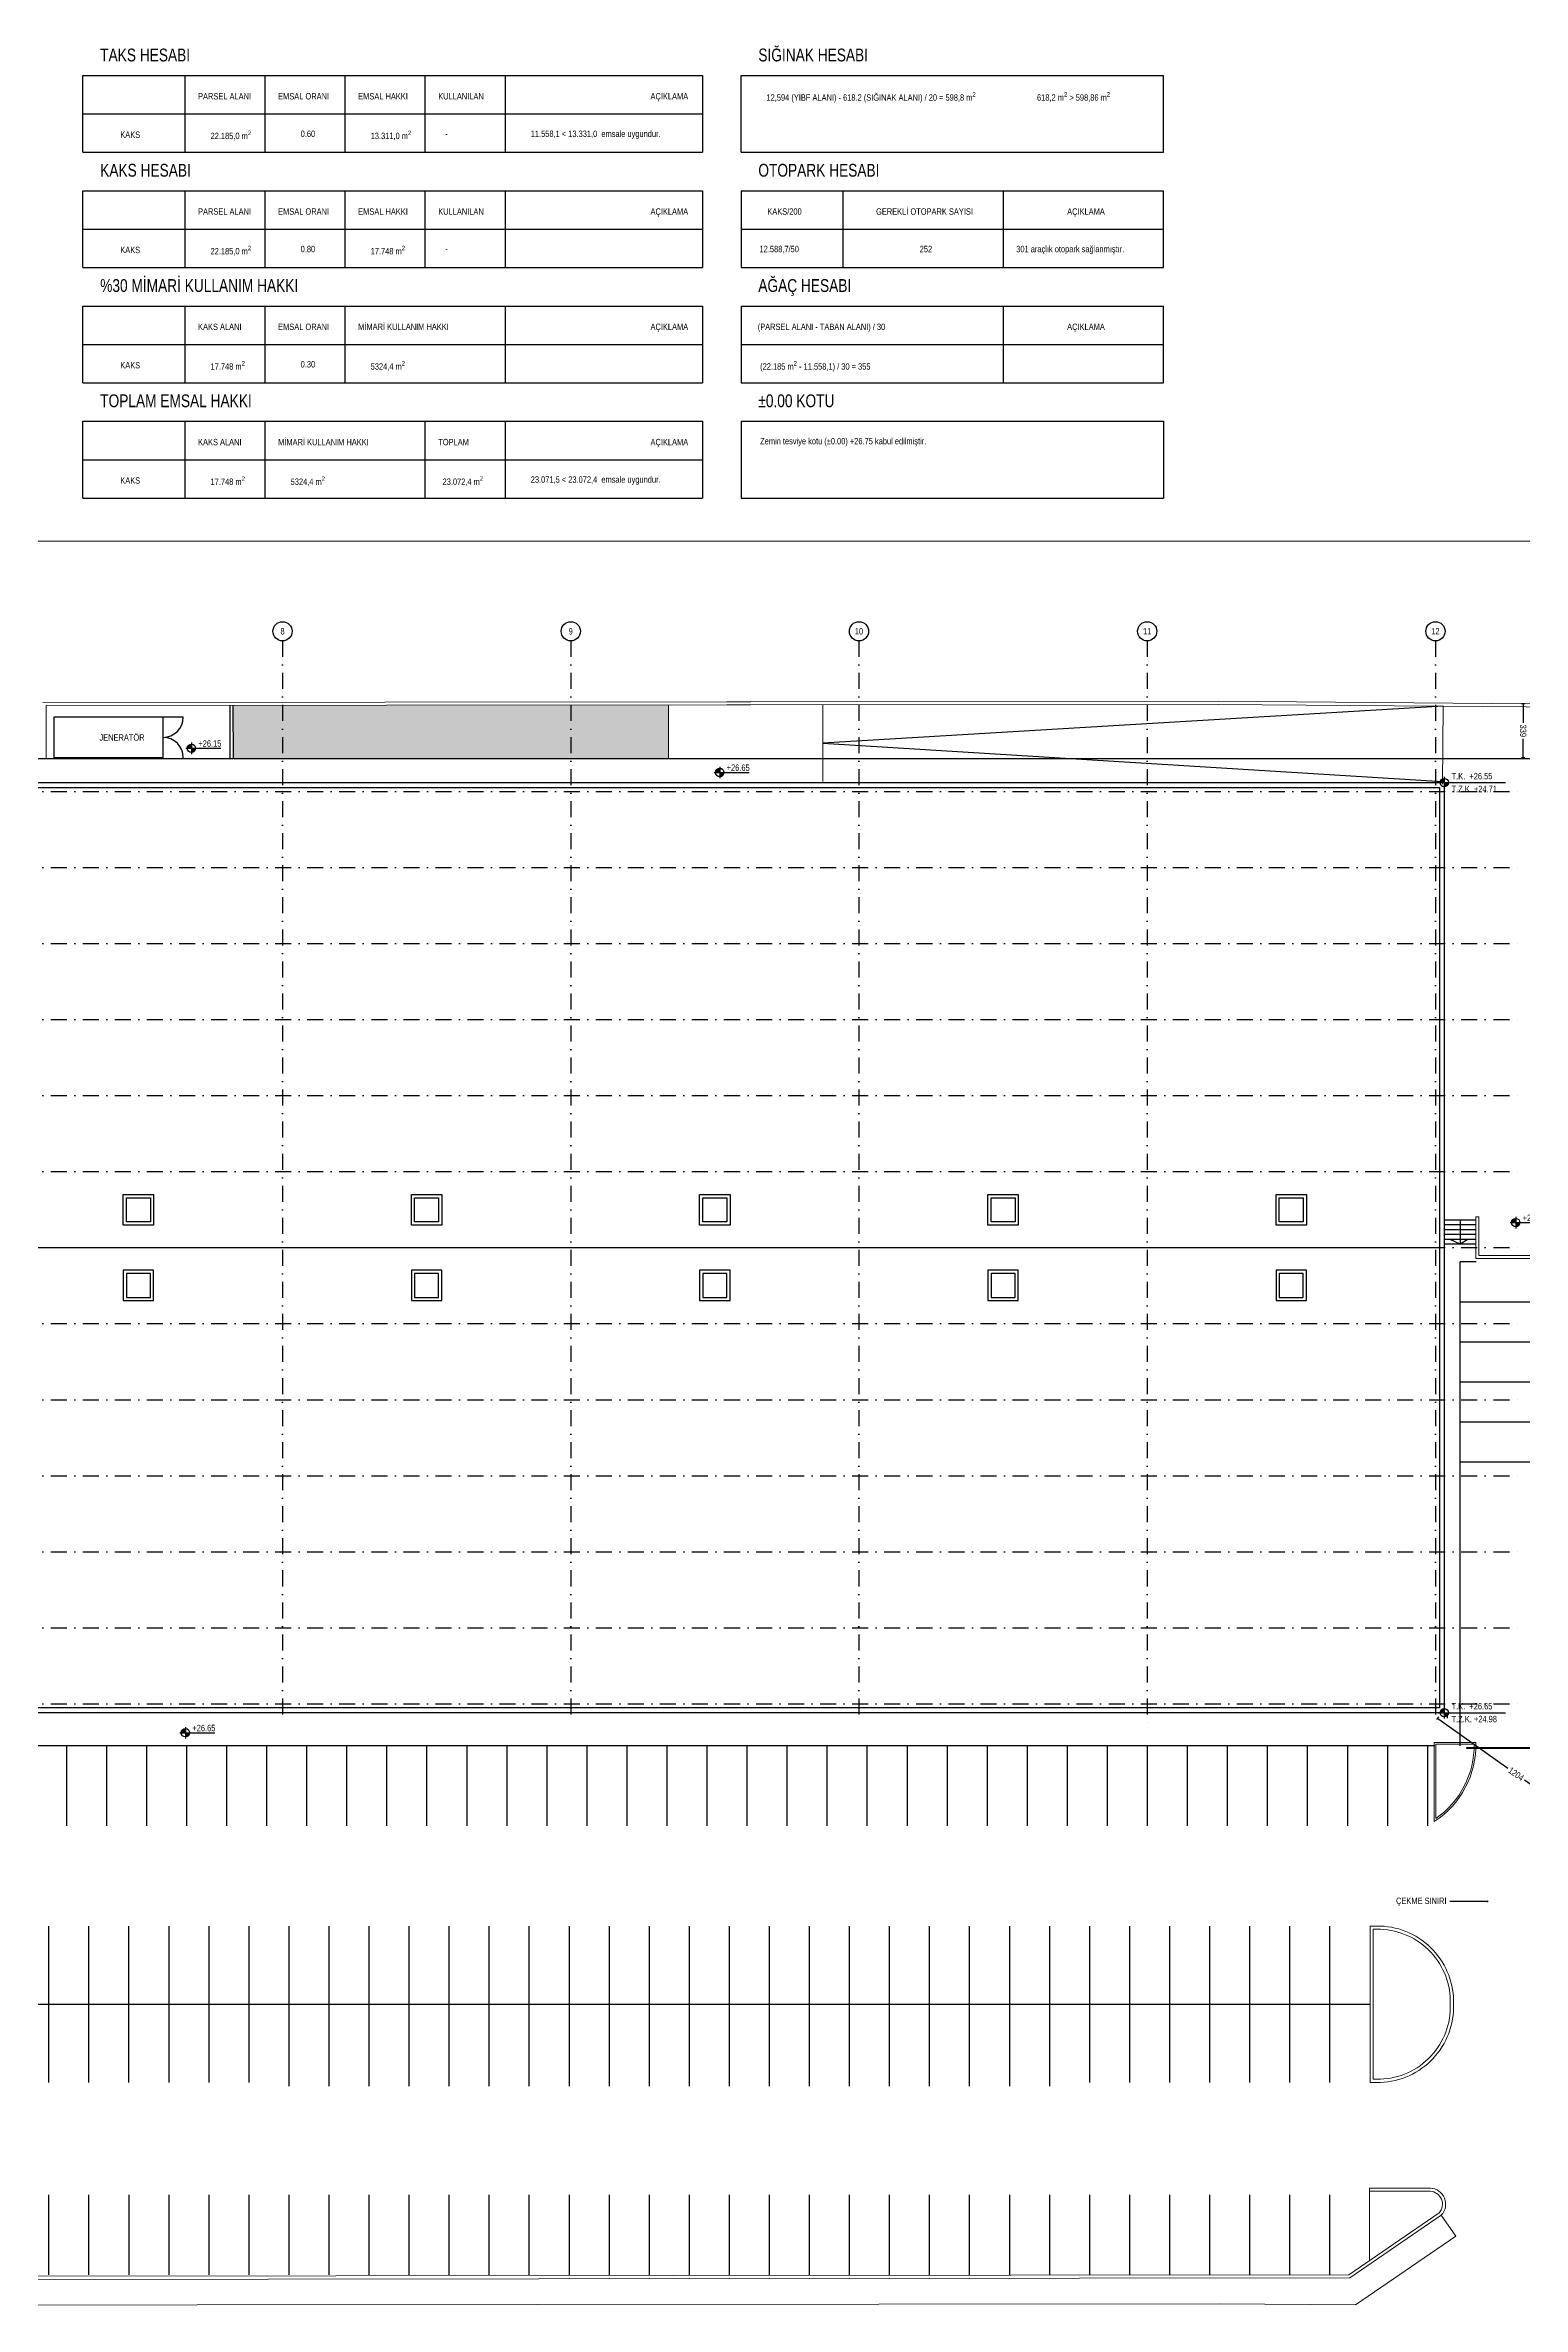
# Model space of a CAD drawing. Header units: centimetres. Extents: x 28733 to 98303, y -2883 to 8555.
# Drawn here: x 35890 to 40504, y 1342 to 8405 of the extents above; entities that cross this region are included whole.
import ezdxf
from ezdxf import colors
from ezdxf.entities.mleader import LeaderData, LeaderLine
from ezdxf.enums import TextEntityAlignment as Align
from ezdxf.math import Vec2, Vec3

# ---------------------------------------------------------------- set-up
doc = ezdxf.new("R2010")
doc.units = ezdxf.units.CM
doc.header["$LTSCALE"] = 100
doc.linetypes.add('DASHDOT2', pattern=[0.5, 0.25, -0.125, 0, -0.125])
for name, color, linetype in [('A-ANNO-DIMS', 187, 'Continuous'), ('A-ANNO-GRID', 155, 'DASHDOT2'), ('A-ANNO-NOTE', 1, 'Continuous'), ('A-ANNO-TEXT', 50, 'Continuous'), ('A-ANNO-TTBL', 157, 'Continuous'), ('A-DOOR', 193, 'Continuous'), ('A-ELEV-01', 255, 'Continuous'), ('A-ELEV-03', 251, 'Continuous'), ('A-ROOF-OTLN', 32, 'Continuous'), ('A-WALL-SNWPNL', 200, 'Continuous'), ('L-PLNT', 87, 'Continuous'), ('L-PRKG', 39, 'Continuous'), ('L-SITE-CURB', 33, 'Continuous')]:
    doc.layers.add(name, color=color, linetype=linetype)
doc.styles.add('Fields_100', font='act_simplex.shx', dxfattribs={"width": 0.8, "height": 20})
doc.styles.add('Fields_200', font='act_simplex.shx', dxfattribs={"width": 0.8, "height": 40})
doc.dimstyles.new('FIELDS_100', dxfattribs={"dimscale": 0, "dimtxt": 20, "dimasz": 5, "dimexe": 5, "dimexo": 5, "dimgap": 5, "dimtad": 0, "dimdec": 0, "dimzin": 0, "dimdsep": 46, "dimtxsty": 'Fields_100', "dimblk": 'DOT', "dimcen": 0.09, "dimclrt": 50, "dimadec": 0, "dimazin": 0, "dimtfac": 1, "dimtdec": 0, "dimtix": 1, "dimtofl": 0, "dimtmove": 1, "dimatfit": 3, "dimfxl": 5, "dimfxlon": 1, "dimtolj": 1, "dimtzin": 0, "dimarcsym": 0})

# ---------------------------------------------------------------- blocks, each defined once
blk = doc.blocks.new('Kot_plan')
h = blk.add_hatch(color=0)
h.paths.add_polyline_path([(0, 13, 0.414214), (-13, 0), (0, 0)])
h.paths.add_polyline_path([(13, 0), (0, 0), (0, -13, 0.414214)])
at = {"color": 0}
for p, q in [((-18, 0), (92, 0)), ((0, 18), (0, -18))]:
    blk.add_line(p, q, dxfattribs=at)
blk.add_circle((0, 0), 13, dxfattribs=at)
at = {"color": 0, "style": 'Fields_100', "width": 0.8}
blk.add_attdef('BITMISKOT', (21.6, 5), '', height=20, dxfattribs=at)
blk.add_attdef('KABAKOT', text='', height=20, dxfattribs=at).set_placement((21.6, -5), align=Align.TOP_LEFT)
blk = doc.blocks.new('_Dot')
at = {"color": 0, "linetype": 'ByBlock', "lineweight": -2}
blk.add_line((-0.5, 0), (-1, 0), dxfattribs=at)
at = {"color": 0, "linetype": 'ByBlock', "const_width": 0.5}
blk.add_lwpolyline([(-0.25, 0, 1), (0.25, 0, 1)], format="xyb", close=True, dxfattribs=at)
blk = doc.blocks.new('*D85')
at = {"layer": 'A-ANNO-DIMS', "color": 0, "lineweight": -2, "transparency": 16777216}
for p, q in [((40240.6, 3183.9), (40234.8, 3175.7)), ((40241.8, 3176.9), (40457, 3024.1)), ((40724.6, 2834.3), (40509.3, 2987)), ((40731.6, 2835.4), (40725.8, 2827.3))]:
    blk.add_line(p, q, dxfattribs=at)
at = {"layer": 'DEFPOINTS', "color": 0, "transparency": 16777216}
for p in [(40257.2, 3207.3), (40728.7, 2831.4), (40748.2, 2858.8)]:
    blk.add_point(p, dxfattribs=at)
at = {"layer": 'A-ANNO-DIMS', "color": 0, "lineweight": -2, "transparency": 16777216, "xscale": 5, "yscale": 5, "zscale": 5}
for p, rotation in [((40237.7, 3179.8), 144.6360139975789), ((40728.7, 2831.4), 324.6360139975788)]:
    blk.add_blockref('_Dot', p, dxfattribs=dict(at, rotation=rotation))
at = {"layer": 'A-ANNO-DIMS', "color": 50, "transparency": 16777216, "insert": (40483.2, 3005.6), "char_height": 20, "attachment_point": 5, "rotation": 324.63601, "style": 'Fields_100'}
blk.add_mtext('\\A1;1204', dxfattribs=at)
blk = doc.blocks.new('*D88')
at = {"layer": 'A-ANNO-DIMS', "color": 0, "lineweight": -2, "transparency": 16777216}
for p, q in [((40509.9, 6348.5), (40499.9, 6348.5)), ((40504.9, 6343.5), (40505, 6289)), ((40505.1, 6184.1), (40505.1, 6238.6)), ((40510.1, 6179.1), (40500.1, 6179.1))]:
    blk.add_line(p, q, dxfattribs=at)
at = {"layer": 'DEFPOINTS', "color": 0, "transparency": 16777216}
for p in [(40504.9, 6348.5), (40531, 6348.5), (40531.2, 6179.2)]:
    blk.add_point(p, dxfattribs=at)
at = {"layer": 'A-ANNO-DIMS', "color": 0, "lineweight": -2, "transparency": 16777216, "xscale": 5, "yscale": 5, "zscale": 5}
for p, rotation in [((40504.9, 6348.5), 90.08396958295747), ((40505.1, 6179.1), 270.0839695829575)]:
    blk.add_blockref('_Dot', p, dxfattribs=dict(at, rotation=rotation))
at = {"layer": 'A-ANNO-DIMS', "color": 50, "transparency": 16777216, "insert": (40505, 6263.8), "char_height": 20, "attachment_point": 5, "rotation": 270.08397, "style": 'Fields_100'}
blk.add_mtext('\\A1;339', dxfattribs=at)

msp = doc.modelspace()

# ---------------------------------------------------------------- hatches: boundary and pattern name
at = {"layer": 'A-ANNO-DIMS'}
h = msp.add_hatch(color=256, dxfattribs=at)
h.paths.add_polyline_path([(40258.74, 6115.3, 0.4142136), (40245.74, 6102.3), (40258.74, 6102.3)])
h.paths.add_polyline_path([(40271.74, 6102.3), (40258.74, 6102.3), (40258.74, 6089.3, 0.4142136)])
h = msp.add_hatch(color=256, dxfattribs=at)
h.paths.add_polyline_path([(40258.74, 3210.3, 0.4142136), (40245.74, 3197.3), (40258.74, 3197.3)])
h.paths.add_polyline_path([(40271.74, 3197.3), (40258.74, 3197.3), (40258.74, 3184.3, 0.4142136)])
at = {"layer": 'L-PLNT'}
h = msp.add_hatch(dxfattribs=at)
h.set_pattern_fill('DOTS', color=256, scale=5, angle=90)
h.set_pattern_definition([(90, (-28286.296, 1831.043), (-7.9375, 3.96875), [0, -7.9375])])
h.paths.add_polyline_path([(37836.08, 6344.16), (36477.57, 6343.42), (36477.73, 6177.38), (37836.08, 6177.97)])

# ---------------------------------------------------------------- linework, layer by layer
at = {"color": 252, "true_color": 0x939598}
msp.add_line((40308.91, 3093.8), (40308.91, 4605.46), dxfattribs=at)
at = {"layer": 'A-ANNO-DIMS'}
for p, q in [((40240.74, 6102.3), (40449.59, 6102.3)), ((40258.74, 6120.3), (40258.74, 6084.3)), ((40240.74, 3197.3), (40449.59, 3197.3)), ((40258.74, 3215.3), (40258.74, 3179.3))]:
    msp.add_line(p, q, dxfattribs=at)
for centre in [(40258.74, 6102.3), (40258.74, 3197.3)]:
    msp.add_circle(centre, 13, dxfattribs=at)
at = {"layer": 'A-ANNO-GRID', "ltscale": 2}
for p, q in [((36631.24, 6544.8), (36631.24, 3147.3)), ((37531.24, 6544.8), (37531.24, 3147.3)), ((38431.24, 6544.8), (38431.24, 3147.3)), ((39331.24, 6544.8), (39331.24, 3147.3)), ((40231.24, 6544.8), (40231.24, 3147.3)), ((29601.32, 6074.8), (40503.74, 6074.8)), ((29601.32, 5837.3), (40503.74, 5837.3)), ((29601.32, 5599.8), (40503.74, 5599.8)), ((29601.32, 5362.3), (40503.74, 5362.3)), ((29601.32, 5124.8), (40503.74, 5124.8)), ((29601.32, 4887.3), (40503.74, 4887.3)), ((29601.32, 4649.8), (40503.74, 4649.8)), ((29601.32, 4412.3), (40503.74, 4412.3)), ((29601.32, 4174.8), (40503.74, 4174.8)), ((29601.32, 3937.3), (40503.74, 3937.3)), ((29601.32, 3699.8), (40503.74, 3699.8)), ((29601.32, 3462.3), (40503.74, 3462.3)), ((29601.32, 3224.8), (40503.74, 3224.8))]:
    msp.add_line(p, q, dxfattribs=at)
at = {"layer": 'A-ANNO-GRID', "linetype": 'Continuous', "ltscale": 10}
for centre in [(36631.24, 6574.8), (37531.24, 6574.8), (38431.24, 6574.8), (39331.24, 6574.8), (40231.24, 6574.8)]:
    msp.add_circle(centre, 30, dxfattribs=at)
at = {"layer": 'A-ANNO-NOTE', "color": 251, "true_color": 0x636466}
for p, q in [((40358.74, 4735.56), (40258.74, 4735.56)), ((40308.74, 4735.56), (40308.74, 4660.56)), ((40358.74, 4720.56), (40258.74, 4720.56)), ((40358.74, 4705.56), (40258.74, 4705.56)), ((40358.74, 4690.56), (40258.74, 4690.56)), ((40358.74, 4675.56), (40258.74, 4675.56)), ((40308.74, 4660.56), (40277.59, 4675.56)), ((40332.25, 4675.56), (40308.74, 4660.56)), ((40358.74, 4660.56), (40258.74, 4660.56)), ((40358.74, 4605.46), (40308.91, 4605.46)), ((40308.91, 4480.46), (40558.91, 4480.46)), ((40308.91, 4355.46), (40558.91, 4355.46)), ((40308.91, 4230.46), (40558.91, 4230.46)), ((40308.91, 4105.46), (40558.91, 4105.46)), ((40308.91, 3980.46), (40558.91, 3980.46))]:
    msp.add_line(p, q, dxfattribs=at)
msp.add_lwpolyline([(40255.72, 6340.77), (38318.62, 6225.49), (40253.74, 6105.8)], dxfattribs=at)
at = {"layer": 'A-ANNO-TTBL'}
for p, q in [((36007.86, 8070.73), (36007.86, 8310.73)), ((38062.94, 8070.73), (38062.94, 8310.73)), ((39382.11, 8070.73), (39382.11, 8310.73)), ((36007.86, 7710.73), (36007.86, 7950.73)), ((38062.94, 7950.73), (38062.94, 7710.73)), ((36007.86, 7350.73), (36007.86, 7590.73)), ((38062.94, 7590.73), (38062.94, 7350.73)), ((36007.86, 6990.73), (36007.86, 7230.73)), ((38062.94, 7230.73), (38062.94, 6990.73)), ((39382.11, 7230.73), (39382.11, 6990.73))]:
    msp.add_line(p, q, dxfattribs=at)
for points in [[(36007.86, 8310.73), (37942.94, 8310.73)], [(36327.02, 8070.73), (36327.02, 8310.73)], [(36577.02, 8070.73), (36577.02, 8310.73)], [(36827.02, 8070.73), (36827.02, 8310.73)], [(37077.02, 8070.73), (37077.02, 8310.73)], [(37327.02, 8070.73), (37327.02, 8310.73)], [(37942.94, 8310.73), (37942.94, 8070.73)], [(38062.94, 8310.73), (39382.11, 8310.73)], [(36007.86, 8190.73), (37942.94, 8190.73)], [(36007.86, 8070.73), (37942.94, 8070.73)], [(38062.94, 8070.73), (39382.11, 8070.73)], [(36007.86, 7950.73), (37942.94, 7950.73)], [(36327.02, 7710.73), (36327.02, 7950.73)], [(36577.02, 7710.73), (36577.02, 7950.73)], [(36827.02, 7710.73), (36827.02, 7950.73)], [(37077.02, 7710.73), (37077.02, 7950.73)], [(37327.02, 7710.73), (37327.02, 7950.73)], [(37942.94, 7950.73), (37942.94, 7710.73)], [(38062.94, 7950.73), (39382.11, 7950.73)], [(38382.11, 7710.73), (38382.11, 7950.73)], [(38882.11, 7710.73), (38882.11, 7950.73)], [(39382.11, 7710.73), (39382.11, 7950.73)], [(36007.86, 7830.73), (37942.94, 7830.73)], [(38062.94, 7830.73), (39382.11, 7830.73)], [(36007.86, 7710.73), (37942.94, 7710.73)], [(38062.94, 7710.73), (39382.11, 7710.73)], [(38062.94, 7710.73), (39382.11, 7710.73)], [(36007.86, 7590.73), (37942.94, 7590.73)], [(36327.02, 7350.73), (36327.02, 7590.73)], [(36577.02, 7350.73), (36577.02, 7590.73)], [(36827.02, 7350.73), (36827.02, 7590.73)], [(37327.02, 7350.73), (37327.02, 7590.73)], [(37942.94, 7590.73), (37942.94, 7350.73)], [(38062.94, 7590.73), (39382.11, 7590.73)], [(38882.11, 7350.73), (38882.11, 7590.73)], [(39382.11, 7350.73), (39382.11, 7590.73)], [(36007.86, 7470.73), (37942.94, 7470.73)], [(38062.94, 7470.73), (39382.11, 7470.73)], [(36007.86, 7350.73), (37942.94, 7350.73)], [(38062.94, 7350.73), (39382.11, 7350.73)], [(36007.86, 7230.73), (37942.94, 7230.73)], [(36327.02, 6990.73), (36327.02, 7230.73)], [(36577.02, 6990.73), (36577.02, 7230.73)], [(37077.02, 6990.73), (37077.02, 7230.73)], [(37327.02, 6990.73), (37327.02, 7230.73)], [(37942.94, 7230.73), (37942.94, 6990.73)], [(38062.94, 7230.73), (39382.11, 7230.73)], [(36007.86, 7110.73), (37942.94, 7110.73)], [(36007.86, 6990.73), (37942.94, 6990.73)], [(38062.94, 6990.73), (39382.11, 6990.73)]]:
    msp.add_lwpolyline(points, dxfattribs=at)
at = {"layer": 'A-DOOR'}
msp.add_line((36257.73, 6307.3), (36321.48, 6307.3), dxfattribs=at)
for centre, start, end in [((36257.73, 6307.3), 270, 0), ((36257.73, 6179.8), 0, 90)]:
    msp.add_arc(centre, 63.75, start, end, dxfattribs=at)
at = {"layer": 'A-ELEV-01'}
msp.add_line((31223.74, 4649.8), (40243.74, 4649.8), dxfattribs=at)
for points in [[(36133.74, 4815.43), (36228.74, 4815.43), (36228.74, 4720.43), (36133.74, 4720.43)], [(36143.74, 4805.43), (36218.74, 4805.43), (36218.74, 4730.43), (36143.74, 4730.43)], [(37033.74, 4815.43), (37128.74, 4815.43), (37128.74, 4720.43), (37033.74, 4720.43)], [(37043.74, 4805.43), (37118.74, 4805.43), (37118.74, 4730.43), (37043.74, 4730.43)], [(37933.74, 4815.43), (38028.74, 4815.43), (38028.74, 4720.43), (37933.74, 4720.43)], [(37943.74, 4805.43), (38018.74, 4805.43), (38018.74, 4730.43), (37943.74, 4730.43)], [(38833.74, 4815.43), (38928.74, 4815.43), (38928.74, 4720.43), (38833.74, 4720.43)], [(38843.74, 4805.43), (38918.74, 4805.43), (38918.74, 4730.43), (38843.74, 4730.43)], [(39733.74, 4815.43), (39828.74, 4815.43), (39828.74, 4720.43), (39733.74, 4720.43)], [(39743.74, 4805.43), (39818.74, 4805.43), (39818.74, 4730.43), (39743.74, 4730.43)], [(36133.74, 4484.17), (36228.74, 4484.17), (36228.74, 4579.17), (36133.74, 4579.17)], [(36143.74, 4494.17), (36218.74, 4494.17), (36218.74, 4569.17), (36143.74, 4569.17)], [(37033.74, 4484.17), (37128.74, 4484.17), (37128.74, 4579.17), (37033.74, 4579.17)], [(37043.74, 4494.17), (37118.74, 4494.17), (37118.74, 4569.17), (37043.74, 4569.17)], [(37933.74, 4484.17), (38028.74, 4484.17), (38028.74, 4579.17), (37933.74, 4579.17)], [(37943.74, 4494.17), (38018.74, 4494.17), (38018.74, 4569.17), (37943.74, 4569.17)], [(38833.74, 4484.17), (38928.74, 4484.17), (38928.74, 4579.17), (38833.74, 4579.17)], [(38843.74, 4494.17), (38918.74, 4494.17), (38918.74, 4569.17), (38843.74, 4569.17)], [(39733.74, 4484.17), (39828.74, 4484.17), (39828.74, 4579.17), (39733.74, 4579.17)], [(39743.74, 4494.17), (39818.74, 4494.17), (39818.74, 4569.17), (39743.74, 4569.17)], [(40329.16, 3088.17), (40650.87, 3088.17), (40650.87, 3084.93), (40329.16, 3084.93)]]:
    msp.add_lwpolyline(points, close=True, dxfattribs=at)
at = {"layer": 'A-ELEV-03'}
for p, q in [((36467.73, 6177.3), (36467.57, 6343.41)), ((36477.73, 6177.3), (36477.57, 6343.42)), ((30048.48, 6177.3), (41922.25, 6177.3))]:
    msp.add_line(p, q, dxfattribs=at)
at = {"layer": 'A-ROOF-OTLN'}
for points in [[(35917.73, 6307.3), (36257.73, 6307.3), (36257.73, 6179.8), (35917.73, 6179.8)], [(30306.24, 6102.3), (40258.74, 6102.3), (40258.74, 3197.3), (30306.24, 3197.3)], [(30321.24, 6087.3), (40243.74, 6087.3), (40243.74, 3212.3), (30321.24, 3212.3)]]:
    msp.add_lwpolyline(points, close=True, dxfattribs=at)
at = {"layer": 'A-WALL-SNWPNL'}
for p in [(40258.74, 3197.3), (40268.74, 3180.3)]:
    msp.add_line(p, (40268.74, 3197.3), dxfattribs=at)
at = {"layer": 'L-PRKG'}
for p, q in [((40228.87, 3093.8), (34831.24, 3093.8)), ((35956.24, 3093.8), (35956.24, 2843.8)), ((36081.24, 3093.8), (36081.24, 2843.8)), ((36206.24, 3093.8), (36206.24, 2843.8)), ((36331.24, 3093.8), (36331.24, 2843.8)), ((36456.24, 3093.8), (36456.24, 2843.8)), ((36581.24, 3093.8), (36581.24, 2843.8)), ((36706.24, 3093.8), (36706.24, 2843.8)), ((36831.24, 3093.8), (36831.24, 2843.8)), ((36956.24, 3093.8), (36956.24, 2843.8)), ((37081.24, 3093.8), (37081.24, 2843.8)), ((37206.24, 3093.8), (37206.24, 2843.8)), ((37331.24, 3093.8), (37331.24, 2843.8)), ((37331.24, 3093.8), (37331.24, 2843.8)), ((37456.24, 3093.8), (37456.24, 2843.8)), ((37581.24, 3093.8), (37581.24, 2843.8)), ((37706.24, 3093.8), (37706.24, 2843.8)), ((37831.24, 3093.8), (37831.24, 2843.8)), ((37956.24, 3093.8), (37956.24, 2843.8)), ((38081.24, 3093.8), (38081.24, 2843.8)), ((38206.24, 3093.8), (38206.24, 2843.8)), ((38331.24, 3093.8), (38331.24, 2843.8)), ((38456.24, 3093.8), (38456.24, 2843.8)), ((38581.24, 3093.8), (38581.24, 2843.8)), ((38706.24, 3093.8), (38706.24, 2843.8)), ((38831.24, 3093.8), (38831.24, 2843.8)), ((38956.24, 3093.8), (38956.24, 2843.8)), ((39081.24, 3093.8), (39081.24, 2843.8)), ((39206.24, 3093.8), (39206.24, 2843.8)), ((39331.24, 3093.8), (39331.24, 2843.8)), ((39456.24, 3093.8), (39456.24, 2843.8)), ((39581.24, 3093.8), (39581.24, 2843.8)), ((39706.24, 3093.8), (39706.24, 2843.8)), ((39831.24, 3093.8), (39831.24, 2843.8)), ((39956.24, 3093.8), (39956.24, 2843.8)), ((40081.24, 3093.8), (40081.24, 2843.8)), ((40206.24, 3093.8), (40206.24, 2843.8)), ((35900.79, 2530.7), (35900.79, 2042.6)), ((36025.79, 2530.7), (36025.79, 2042.6)), ((36150.79, 2530.7), (36150.79, 2042.6)), ((36275.79, 2530.7), (36275.79, 2042.6)), ((36400.79, 2530.7), (36400.79, 2042.6)), ((36525.79, 2530.7), (36525.79, 2042.6)), ((36650.79, 2530.7), (36650.79, 2030.7)), ((36775.79, 2530.7), (36775.79, 2030.7)), ((36900.79, 2530.7), (36900.79, 2030.7)), ((37025.79, 2530.7), (37025.79, 2030.7)), ((37150.79, 2530.7), (37150.79, 2030.7)), ((37275.79, 2530.7), (37275.79, 2030.7)), ((37275.79, 2530.7), (37275.79, 2030.7)), ((37400.79, 2530.7), (37400.79, 2030.7)), ((37525.79, 2530.7), (37525.79, 2030.7)), ((37650.79, 2530.7), (37650.79, 2030.7)), ((37775.79, 2530.7), (37775.79, 2030.7)), ((37900.79, 2530.7), (37900.79, 2030.7)), ((38025.79, 2530.7), (38025.79, 2030.7)), ((38150.79, 2530.7), (38150.79, 2030.7)), ((38275.79, 2530.7), (38275.79, 2030.7)), ((38400.79, 2530.7), (38400.79, 2030.7)), ((38525.79, 2530.7), (38525.79, 2030.7)), ((38650.79, 2530.7), (38650.79, 2030.7)), ((38775.79, 2530.7), (38775.79, 2030.7)), ((38900.79, 2530.7), (38900.79, 2030.7)), ((39025.79, 2530.7), (39025.79, 2030.7)), ((39150.79, 2530.7), (39150.79, 2042.6)), ((39275.79, 2530.7), (39275.79, 2042.6)), ((39400.79, 2530.7), (39400.79, 2042.6)), ((39525.79, 2530.7), (39525.79, 2042.6)), ((39650.79, 2530.7), (39650.79, 2042.6)), ((39775.79, 2530.7), (39775.79, 2042.6)), ((39900.79, 2530.7), (39900.79, 2042.6)), ((34025.79, 2286.65), (40027.12, 2286.65)), ((35900.82, 1691.6), (35900.82, 1441.6)), ((36025.82, 1691.6), (36025.82, 1441.6)), ((36150.82, 1691.6), (36150.82, 1441.6)), ((36275.82, 1691.6), (36275.82, 1441.6)), ((36400.82, 1691.6), (36400.82, 1441.6)), ((36525.82, 1691.6), (36525.82, 1441.6)), ((36650.82, 1691.6), (36650.82, 1441.6)), ((36775.82, 1691.6), (36775.82, 1441.6)), ((36900.82, 1691.6), (36900.82, 1441.6)), ((37025.82, 1691.6), (37025.82, 1441.6)), ((37150.82, 1691.6), (37150.82, 1441.6)), ((37275.82, 1691.6), (37275.82, 1441.6)), ((37275.82, 1691.6), (37275.82, 1441.6)), ((37400.82, 1691.6), (37400.82, 1441.6)), ((37525.82, 1691.6), (37525.82, 1441.6)), ((37650.82, 1691.6), (37650.82, 1441.6)), ((37775.82, 1691.6), (37775.82, 1441.6)), ((37900.82, 1691.6), (37900.82, 1441.6)), ((38025.82, 1691.6), (38025.82, 1441.6)), ((38150.82, 1691.6), (38150.82, 1441.6)), ((38275.82, 1691.6), (38275.82, 1441.6)), ((38400.82, 1691.6), (38400.82, 1441.6)), ((38525.82, 1691.6), (38525.82, 1441.6)), ((38650.82, 1691.6), (38650.82, 1441.6)), ((38775.82, 1691.6), (38775.82, 1441.6)), ((38900.82, 1691.6), (38900.82, 1441.6)), ((39025.82, 1691.6), (39025.82, 1441.6)), ((39150.82, 1691.6), (39150.82, 1441.6)), ((39275.82, 1691.6), (39275.82, 1441.6)), ((39400.82, 1691.6), (39400.82, 1441.6)), ((39525.82, 1691.6), (39525.82, 1441.6)), ((39650.82, 1691.6), (39650.82, 1441.6)), ((39775.82, 1691.6), (39775.82, 1441.6)), ((39900.82, 1691.6), (39900.82, 1441.6))]:
    msp.add_line(p, q, dxfattribs=at)
at = {"layer": 'L-SITE-CURB', "lineweight": 0}
for p, q in [((28732.83, 6855.73), (40789.97, 6856.45)), ((35882.73, 6352.83), (38018.5, 6354.95)), ((35892.73, 6342.84), (38018.5, 6344.95)), ((35892.73, 6177.3), (35892.73, 6342.84)), ((38018.5, 6354.95), (38093.5, 6354.95)), ((38018.5, 6344.95), (38093.5, 6345.03)), ((38093.5, 6355.03), (39552.68, 6356.48)), ((38093.5, 6345.03), (39552.65, 6346.48)), ((39552.65, 6346.48), (40785.75, 6336.47)), ((39552.68, 6356.48), (40785.83, 6346.46)), ((40253.74, 6097.3), (40255.72, 6340.77)), ((30048.48, 6177.3), (35892.73, 6177.3)), ((35892.73, 6177.3), (36467.73, 6177.3)), ((40357.2, 4670.56), (40357.2, 4745.56)), ((40367.2, 4745.56), (40357.2, 4745.56)), ((40367.2, 4670.56), (40367.2, 4745.56)), ((40357.2, 4615.45), (40357.2, 4670.56)), ((40367.2, 4625.45), (40367.2, 4670.56)), ((40357.2, 4615.45), (41061.6, 4615.45)), ((40367.2, 4625.45), (41063.43, 4625.45)), ((40227.32, 3103.79), (40357.2, 3103.79)), ((40227.32, 2857.26), (40227.32, 3103.79)), ((40232.32, 3098.79), (40352.29, 3098.79)), ((40232.32, 2866.62), (40232.32, 3098.79)), ((40027.12, 2530.7), (40059.36, 2530.7)), ((40027.12, 2530.7), (40027.12, 2042.6)), ((40037.12, 2520.7), (40059.36, 2520.7)), ((40037.12, 2520.7), (40037.12, 2052.6)), ((40287.64, 2270.64), (40287.64, 2302.66)), ((40037.12, 2052.6), (40059.36, 2052.6)), ((40027.12, 2042.6), (40059.36, 2042.6)), ((40025.79, 1712.59), (40215.59, 1712.59)), ((40025.79, 1712.59), (40025.79, 1486.2)), ((40025.79, 1702.59), (40215.59, 1702.59)), ((40242.89, 1635.04), (39960.82, 1441.66)), ((40249.51, 1627.45), (39963.93, 1431.67)), ((39963.93, 1431.67), (30040.56, 1421.75)), ((39960.82, 1441.66), (30044.81, 1431.76))]:
    msp.add_line(p, q, dxfattribs=at)
at = {"layer": 'L-SITE-CURB', "lineweight": 0, "elevation": 0}
for points in [[(36467.73, 6177.38), (37836.16, 6177.36), (37835.99, 6344.77)], [(38318.74, 6105.8), (38318.5, 6345.18)]]:
    msp.add_lwpolyline(points, dxfattribs=at)
at = {"layer": 'L-SITE-CURB', "lineweight": 0}
for points in [[(40249.51, 1627.45), (40294.45, 1561.9)], [(40294.45, 1561.9), (39982.05, 1347.72), (39557.46, 1351.35), (29978.74, 1341.78), (29753.8, 1575.3)]]:
    msp.add_lwpolyline(points, dxfattribs=at)
for centre, radius, start, end in [((40073.46, 3095.79), 283.86, 302.824605, 1.615481), ((40073.46, 3095.79), 278.86, 304.730643, 0.616902), ((40051.6, 2294.65), 226.17, 358.057972, 88.117274), ((40051.6, 2294.65), 236.17, 358.057972, 88.117274), ((40051.6, 2278.65), 226.17, 271.882726, 1.942028), ((40051.6, 2278.65), 236.17, 271.882726, 1.942028), ((40212.35, 1661.97), 40.72, 318.581794, 86.345255), ((40212.35, 1661.97), 50.72, 317.104069, 86.345255)]:
    msp.add_arc(centre, radius, start, end, dxfattribs=at)

# ---------------------------------------------------------------- block references
at = {"layer": 'A-ANNO-DIMS'}
ref = msp.add_blockref('Kot_plan', (36346.83, 6209.31), dxfattribs=at)
ref.add_attrib('BITMISKOT', '+26.15', (36368.42, 6214.31), dxfattribs={"layer": 'A-ANNO-TEXT', "height": 20, "style": 'Fields_100', "width": 0.8})
ref = msp.add_blockref('Kot_plan', (37996.58, 6133.75), dxfattribs=at)
ref.add_attrib('BITMISKOT', '+26.65', (38018.17, 6138.75), dxfattribs={"layer": 'A-ANNO-TEXT', "height": 20, "style": 'Fields_100', "width": 0.8})
ref = msp.add_blockref('Kot_plan', (40482.23, 4727.95), dxfattribs=at)
ref.add_attrib('BITMISKOT', '+25.65', (40503.82, 4732.95), dxfattribs={"layer": 'A-ANNO-TEXT', "height": 20, "style": 'Fields_100', "width": 0.8})
ref = msp.add_blockref('Kot_plan', (36328.2, 3134.38), dxfattribs=at)
ref.add_attrib('BITMISKOT', '+26.65', (36349.79, 3139.38), dxfattribs={"layer": 'A-ANNO-TEXT', "height": 20, "style": 'Fields_100', "width": 0.8})

# ---------------------------------------------------------------- texts
at = {"layer": 'A-ANNO-GRID', "color": 50, "style": 'Fields_100', "width": 0.8}
for s, p in [('8', (36631.24, 6574.8)), ('9', (37531.24, 6574.8)), ('10', (38431.24, 6574.8)), ('11', (39331.24, 6574.8)), ('12', (40231.24, 6574.8))]:
    msp.add_text(s, height=20, rotation=359.926666, dxfattribs=at).set_placement(p, align=Align.MIDDLE_CENTER)
at = {"layer": 'A-ANNO-TEXT', "width": 0.8}
for s, height, style, p in [('TAKS HESABI', 40, 'Fields_200', (36061.88, 8354.71)), ('SIĞINAK HESABI', 40, 'Fields_200', (38116.97, 8354.71)), ('PARSEL ALANI', 20, 'Fields_100', (36367.5, 8235.8)), ('EMSAL ORANI', 20, 'Fields_100', (36617.5, 8235.8)), ('EMSAL HAKKI', 20, 'Fields_100', (36867.5, 8235.8)), ('KULLANILAN', 20, 'Fields_100', (37117.5, 8235.8)), ('AÇIKLAMA', 20, 'Fields_100', (37780.26, 8235.8)), ('KAKS', 20, 'Fields_100', (36124.66, 8115.8)), ('KAKS HESABI', 40, 'Fields_200', (36061.88, 7994.71)), ('OTOPARK HESABI', 40, 'Fields_200', (38116.97, 7994.71)), ('PARSEL ALANI', 20, 'Fields_100', (36367.5, 7875.8)), ('EMSAL ORANI', 20, 'Fields_100', (36617.5, 7875.8)), ('EMSAL HAKKI', 20, 'Fields_100', (36867.5, 7875.8)), ('KULLANILAN', 20, 'Fields_100', (37117.5, 7875.8)), ('AÇIKLAMA', 20, 'Fields_100', (37780.26, 7875.8)), ('KAKS/200', 20, 'Fields_100', (38145.04, 7875.8)), ('GEREKLİ OTOPARK SAYISI', 20, 'Fields_100', (38484.62, 7875.8)), ('AÇIKLAMA', 20, 'Fields_100', (39081.29, 7875.8)), ('KAKS', 20, 'Fields_100', (36124.66, 7755.8)), ('%%%30 MİMARİ KULLANIM HAKKI', 40, 'Fields_200', (36061.88, 7634.71)), ('AĞAÇ HESABI', 40, 'Fields_200', (38116.97, 7634.71)), ('KAKS ALANI', 20, 'Fields_100', (36367.5, 7515.8)), ('EMSAL ORANI', 20, 'Fields_100', (36617.5, 7515.8)), ('MİMARİ KULLANIM HAKKI', 20, 'Fields_100', (36867.5, 7515.8)), ('AÇIKLAMA', 20, 'Fields_100', (37780.26, 7515.8)), ('(PARSEL ALANI - TABAN ALANI) / 30', 20, 'Fields_100', (38115.12, 7515.8)), ('AÇIKLAMA', 20, 'Fields_100', (39081.29, 7515.8)), ('KAKS', 20, 'Fields_100', (36124.66, 7395.8)), ('TOPLAM EMSAL HAKKI', 40, 'Fields_200', (36061.88, 7274.71)), ('%%P0.00 KOTU ', 40, 'Fields_200', (38116.97, 7274.71)), ('KAKS ALANI', 20, 'Fields_100', (36367.5, 7155.8)), ('MİMARİ KULLANIM HAKKI', 20, 'Fields_100', (36617.5, 7155.8)), ('TOPLAM', 20, 'Fields_100', (37117.5, 7155.8)), ('AÇIKLAMA', 20, 'Fields_100', (37780.26, 7155.8)), ('KAKS', 20, 'Fields_100', (36124.66, 7035.8)), ('JENERATÖR', 20, 'Fields_200', (36059.63, 6233.15))]:
    msp.add_text(s, height=height, dxfattribs=dict(at, style=style)).set_placement(p)
at = {"layer": 'A-ANNO-TEXT', "char_height": 20, "style": 'Fields_100'}
for s, width, gutter_width, insert, attachment_point in [('\\A1;12,594 (YİBF ALANI) - 618.2 (SIĞINAK ALANI) / 20 = 598,8 m{\\H0.7x;\\S2^ ;}', 1122.1798, 879.81, (38142.47, 8258.73), 1), ('\\A1;618,2 m{\\H0.7x;\\S2^ ;} > 598,86 m{\\H0.7x;\\S2^ ;}', 347.907, 879.81, (38987.23, 8258.73), 1), ('\\A1;22.185,0 m{\\H0.7x;\\S2^ ;}', 246.3645, 879.81, (36406.54, 8138.73), 1), ('\\A1;0.60', 246.3645, 879.81, (36687.92, 8138.73), 1), ('\\A1;13.311,0 m{\\H0.7x;\\S2^ ;}', 246.3645, 879.81, (36906.54, 8138.73), 1), ('\\A1;-', 246.3645, 879.81, (37139.44, 8138.73), 1), ('\\A1;11.558,1 < 13.331,0  emsale uygundur.', 987.922, 879.81, (37406.41, 8138.73), 1), ('\\A1;22.185,0 m{\\H0.7x;\\S2^ ;}', 246.3645, 879.81, (36406.54, 7778.73), 1), ('\\A1;0.80', 246.3645, 879.81, (36687.92, 7778.73), 1), ('\\A1;17.748 m{\\H0.7x;\\S2^ ;}', 246.3645, 879.81, (36906.54, 7778.73), 1), ('\\A1;12.588,7/50', 246.3645, 879.81, (38120.84, 7778.73), 1), ('\\A1;252', 246.3645, 879.81, (38620.84, 7778.73), 1), ('\\A1;301 araçlık otopark sağlanmıştır.', 426.6383, 879.81, (38922.31, 7778.73), 1), ('\\A1;-', 246.3645, 879.81, (37139.44, 7778.73), 1), ('\\A1;17.748 m{\\H0.7x;\\S2^ ;}', 246.3645, 879.81, (36406.54, 7418.73), 1), ('\\A1;0.30', 246.3645, 879.81, (36687.92, 7418.73), 1), ('\\A1;5324,4 m{\\H0.7x;\\S2^ ;}', 246.3645, 879.81, (36906.54, 7418.73), 1), ('\\A1;\\pt260;(22.185 m{\\H0.7x;\\S2^ ;} - 11.558,1) / 30 = 355 ', 1012.629, 879.81, (38122.6, 7418.73), 1), ('\\A1;Zemin tesviye kotu (%%P0.00) +26.75 kabul edilmiştir.', 1436.361, 879.81, (38122.6, 7178.73), 1), ('\\A1;17.748 m{\\H0.7x;\\S2^ ;}', 246.3645, 879.81, (36406.54, 7058.73), 1), ('\\A1;5324,4 m{\\H0.7x;\\S2^ ;}', 246.3645, 879.81, (36656.54, 7058.73), 1), ('\\A1;23.072,4 m{\\H0.7x;\\S2^ ;}', 246.3645, 879.81, (37130.97, 7058.73), 1), ('\\A1;23.071,5 < 23.072,4  emsale uygundur.', 987.922, 879.81, (37406.41, 7058.73), 1), ('T.K.  +26.55', 268.2461, 100, (40281.74, 6122.3), 4), ('T.Z.K. +24.71', 268.2461, 100, (40281.74, 6082.3), 4), ('T.K.  +26.65', 268.2461, 100, (40281.74, 3217.3), 4), ('T.Z.K. +24.98', 268.2461, 100, (40281.74, 3177.3), 4)]:
    msp.add_mtext_dynamic_manual_height_columns(s, width=width, gutter_width=gutter_width, heights=[0], dxfattribs=dict(at, insert=insert, attachment_point=attachment_point))

# ---------------------------------------------------------------- dimensions: what is measured, and where the dimension line sits
at = {"layer": 'A-ANNO-DIMS'}
for p1, p2, distance, picture, middle in [((40531.24, 6179.18), (40530.99, 6348.53), 26.09, '*D88', (40505.02, 6263.82)), ((40257.2, 3207.29), (40748.17, 2858.84), -33.69, '*D85', (40483.18, 3005.59))]:
    dim = msp.add_aligned_dim(p1=p1, p2=p2, distance=distance, dimstyle='FIELDS_100', override={"dimscale": 1, "dimlfac": 2}, dxfattribs=at)
    dim.commit()
    dim.dimension.update_dxf_attribs({"geometry": picture, "text_midpoint": middle})

# ---------------------------------------------------------------- leaders
ml = msp.add_multileader_mtext('Standard', dxfattribs=at)
ml.set_content('ÇEKME SINIRI', color=50, style='Fields_200')
ml.set_leader_properties(color=256)
ml.set_arrow_properties(name='DOT')
ml.build(insert=Vec2(0, 0))
ml.multileader.update_dxf_attribs({"dogleg_length": 10, "arrow_head_size": 6})
ctx = ml.context
ctx.base_point, ctx.char_height, ctx.arrow_head_size, ctx.landing_gap_size, ctx.plane_origin = Vec3(40102.01, 2607.83), 20, 6, 10, Vec3(40393.85, 2607.83)
ctx.text_align_type = 2
notes = []
notes.append((ctx, [(0, (1, 1, 0), (40280.91, 2607.83), (-1, 0), 5, [(0, [(40393.85, 2607.83)], 0, [])])]))
ctx.mtext.insert, ctx.mtext.alignment, ctx.mtext.flow_direction = Vec3(40265.91, 2619.73), 3, 5
for ctx, leaders in notes:
    for number, flags, end, landing, length, lines in leaders:
        leader = LeaderData()
        leader.index, (leader.has_last_leader_line, leader.has_dogleg_vector, leader.attachment_direction) = number, flags
        leader.last_leader_point, leader.dogleg_vector, leader.dogleg_length = Vec3(end), Vec3(landing), length
        for number, points, colour, breaks in lines:
            line = LeaderLine()
            line.index, line.vertices, line.color, line.breaks = number, Vec3.list(points), colors.encode_raw_color(colour), breaks
            leader.lines.append(line)
        ctx.leaders.append(leader)

doc.saveas('drawing.dxf')
